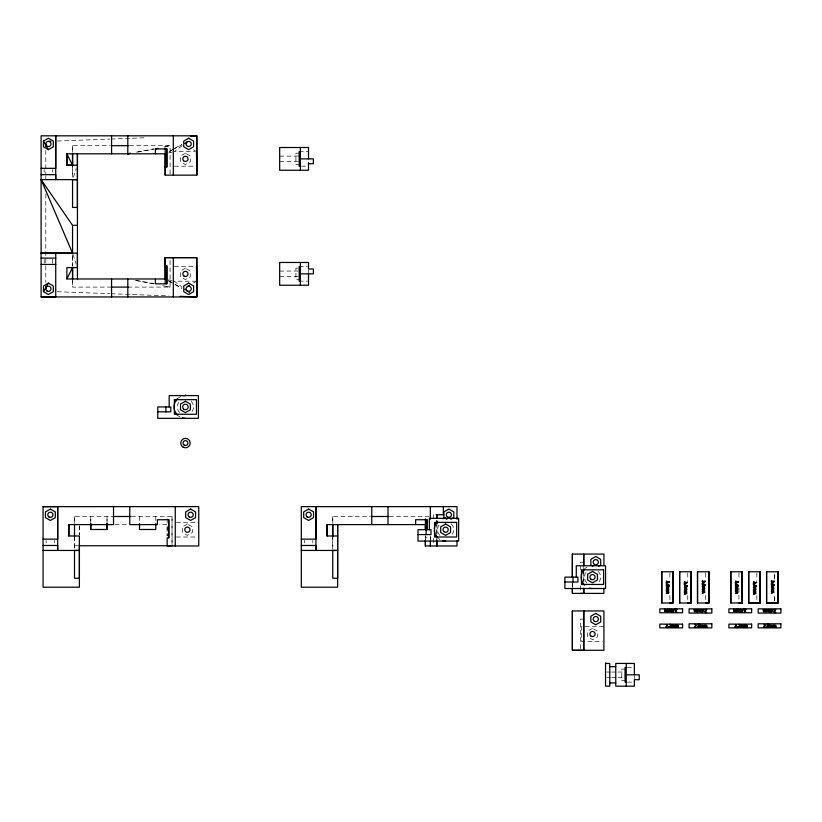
<?xml version="1.0" encoding="UTF-8"?>
<svg xmlns="http://www.w3.org/2000/svg" width="822" height="822" viewBox="0 0 822 822"><rect width="100%" height="100%" fill="white"/><g stroke="black" fill="none" stroke-linecap="round" stroke-linejoin="round"><path stroke-width="0.62" stroke-dasharray="4.11 3.08" d="M111.556 287.094L72.552 287.094L72.552 280.127M72.562 266.39L72.552 254.347L72.552 265.67M72.552 165.849L72.552 177.182L72.552 165.181M72.552 151.978L72.552 145.679L110.302 145.679M74.514 522.854L74.514 516.493L113.518 516.493M167.154 518.816L167.154 535.913L167.154 524.611L159.519 524.611M170.072 173.874L170.072 145.679L127.811 145.679M172.034 544.678L172.034 516.493L129.773 516.493M332.756 537.917L332.756 549.26L332.756 537.198M332.756 522.792L332.756 516.493L370.506 516.493M430.276 539.551L430.276 536.992M73.374 177.213L76.21 168.787M182.032 145.741L174.367 151.567L195.235 151.567M193.437 282.994L195.461 281.802M173.915 148.844L168.459 151.947L171.849 150.169M175.004 148.217L181.539 144.497M172.949 149.563L181.826 144.713M168.633 152.964L172.075 152.132M163.979 147.035L170.072 145.679L163.855 146.871M136.514 152.132L153.909 148.782M137.86 152.029L154.187 149.152M57.365 141.045L109.809 139.072M111.093 139.031L146.902 137.685M299.177 151.567L308.507 151.567M299.177 153.19L295.92 153.19L295.92 164.564L299.177 164.564M295.92 156.036L299.177 156.036M279.675 156.118L295.92 156.118M279.675 161.646L299.177 161.729M174.367 166.198L195.235 166.198M301.51 166.198L307.346 166.198M174.367 266.575L195.235 266.575M299.177 266.544L307.346 266.544M298.088 268.167L295.92 268.167L295.92 279.542L299.177 279.542M279.675 271.096L298.088 271.013M279.675 276.613L299.177 276.695M196.468 281.206L174.367 281.206L182.032 287.032M299.177 281.165L307.346 281.165M127.811 287.094L170.072 287.094L170.072 258.899M389.299 516.493L429.053 516.493M176.329 522.381L198.431 522.381M115.008 524.611L128.992 524.611M176.329 537.002L197.198 537.002M425.395 537.835L427.019 537.835M74.514 545.746L78.367 545.746M583.764 562.197L580.507 562.197L580.507 569.687M583.764 619.079L580.507 619.079L580.517 650.284M603.584 626.703L581.483 626.703L581.483 641.335L602.362 641.335M627.371 667.495L633.197 667.495M625.039 669.118L621.781 669.118L621.781 680.493L625.039 680.493M606.79 672.047L610.541 672.047M611.784 672.047L616.788 672.047M618.031 672.047L625.039 671.964M606.79 677.575L610.541 677.575M611.784 677.575L616.788 677.575M618.031 677.575L625.039 677.657M627.371 682.126L633.197 682.126M57.365 291.728L109.809 293.701M111.093 293.742L168.654 295.899M136.606 280.518L154.187 283.621M135.27 280.405L153.909 283.991M162.612 285.666L170.072 287.094L163.979 285.737M168.633 279.809L172.075 280.641M168.52 280.785L174.059 283.816M175.168 284.422L181.826 288.06M168.459 280.826L173.915 283.929M175.004 284.556L181.539 288.275M193.437 149.779L195.461 150.971M72.963 254.347L76.21 263.985M756.826 573.016L756.826 580.507M756.836 595.488L756.836 600.481M738.947 573.016L738.947 579.263M738.947 587.997L738.947 600.481M705.646 573.026L705.646 579.263M705.646 595.488L705.656 600.481M687.757 573.016L687.757 580.507M687.767 595.488L687.767 600.481M669.879 573.016L669.868 579.263M669.879 595.488L669.879 600.481M583.754 566.759L583.754 570.56M583.754 571.835L583.764 581.986M580.517 585.911L580.517 592.159M572.389 583.25L572.389 587.062M433.595 514.757L433.584 520.994M433.595 538.472L433.595 544.709M430.348 535.81L430.348 539.612M634.358 676.023L634.358 678.602M583.764 569.687L583.764 582.171M572.379 583.25L572.379 587.062M332.756 516.493L332.756 523.45M312.843 540.414L312.843 542.952M308.507 270.058L308.507 272.637M304.387 540.414L304.387 542.952M172.024 516.493L172.024 544.472M155.779 516.493L155.779 523.583M139.524 516.493L139.524 523.583M74.514 516.493L74.514 523.45M72.552 145.679L72.552 152.645M72.552 280.795L72.552 287.094M54.601 540.414L54.601 542.952M52.639 169.599L52.639 172.137M52.639 259.372L52.639 263.174M46.145 540.414L46.145 542.952M45.816 150.385L45.816 174.737M45.816 176.021L45.816 179.864M45.816 193.961L45.816 282.388M44.183 169.599L44.183 172.137M44.183 259.372L44.183 263.174M585.223 568.423A11.374 11.374 0 0 1 586.846 567.283M598.282 571.393A8.128 8.128 0 0 1 598.282 582.88M586.785 582.88A8.128 8.128 0 0 1 586.785 571.393M439.934 539.54A11.374 11.374 0 0 1 437.571 537.732M451.36 523.943A8.128 8.128 0 0 1 451.36 535.441M439.873 535.441A8.128 8.128 0 0 1 439.873 523.943M179.73 416.805A11.374 11.374 0 0 1 177.367 414.997M177.367 398.917A11.374 11.374 0 0 1 182.474 395.968M191.166 401.208A8.128 8.128 0 0 1 191.166 412.706M179.669 412.706A8.128 8.128 0 0 1 181.354 399.924M74.514 536.838L74.514 549.26L74.514 536.838M79.395 525.895L79.395 534.834L79.395 525.895M90.769 516.493L90.769 523.583L90.769 516.493M107.024 516.493L107.024 523.583L107.014 516.493M425.395 535.913L425.395 539.684L425.395 535.913M185.412 153.19L180.491 156.036L180.491 161.729L185.412 164.564L190.344 161.729L190.344 156.036L185.412 153.19M185.412 268.208L180.491 271.044L180.491 276.737L185.412 279.583L190.344 276.737L190.344 271.044L185.412 268.208M187.375 524.004L182.453 526.851L182.453 532.533L187.375 535.379L192.307 532.533L192.307 526.851L187.375 524.004M592.539 628.327L587.607 631.173L587.607 636.865L592.539 639.701L597.46 636.865L597.46 631.173L592.539 628.327M774.714 579.263L774.714 573.026L774.714 579.263M774.725 600.481L774.725 595.488L774.725 600.481M436.842 534.721L436.842 524.744L436.842 534.721M436.842 539.715L436.842 535.975L436.852 539.715"/><path stroke-width="1.23" d="M113.518 506.629L113.518 524.611L68.832 524.611L68.832 535.995L79.395 535.985L79.395 587.196L43.063 587.196L43.063 506.64L57.684 506.64L57.684 550.442L57.684 545.479L43.063 545.479M72.552 278.966L72.552 267.592L66.87 278.966L165.191 278.966L165.191 257.625L196.797 257.625L196.797 296.958L41.1 296.948L41.1 135.825L196.797 135.815L196.797 175.148L165.191 175.148L165.191 153.806L66.87 153.806L66.87 165.181L77.432 165.181M72.552 165.849L72.552 153.241M79.395 545.048L79.395 578.246L74.514 578.246L74.514 550.442L79.395 550.442L43.063 550.442M90.769 529.491L90.769 523.583L90.769 529.491L107.014 529.491L107.024 523.583L107.014 529.491M127.811 296.958L127.811 278.966M155.44 278.966L155.44 283.847L166.815 283.847L166.815 265.753L165.191 265.753L165.191 257.625L196.797 257.625L196.797 296.958L180.162 296.331M165.191 175.148L165.191 148.001M166.815 283.847L166.815 265.753M165.191 167.02L166.815 167.02L166.815 148.926L155.44 148.926L155.44 153.806M43.063 506.64L198.749 506.629L198.76 545.962L167.154 545.962L167.154 537.835L168.777 537.835L168.777 519.74L157.403 519.74L157.403 524.611L129.773 524.611L129.773 506.629M173.308 296.958L173.319 257.625M337.637 535.985L327.074 535.995L327.074 524.611L425.395 524.611L425.395 529.635L425.395 518.816M332.756 536.653L332.756 524.056M457.001 540.886L457.001 545.962L425.395 545.962L425.395 540.938M427.019 519.74L427.019 529.389L427.019 519.74L415.644 519.74L415.644 524.611M673.126 571.773L673.126 602.978L661.751 602.978L661.741 571.773L673.126 571.773L673.136 602.978L669.879 602.978M691.014 602.978L691.004 571.763L691.014 602.978L679.64 602.978L679.63 571.773L691.014 571.763L691.014 602.978L687.767 602.978M708.903 602.978L708.893 571.773L708.893 602.978L697.529 602.978L697.518 571.773L708.893 571.773L708.903 602.978L705.656 602.978M742.204 602.978L742.194 571.773L742.194 602.978L730.83 602.978L730.809 571.773L742.194 571.773L742.204 602.978L738.947 602.978M748.698 571.773L748.698 602.978L760.083 602.978L760.083 571.773L748.698 571.773L748.708 602.978L760.083 602.978L760.083 571.763L760.083 602.978M766.587 571.773L766.587 602.978L777.972 602.978L777.972 571.773L766.587 571.773L766.597 602.978L777.972 602.978L777.972 571.773L777.972 602.978M196.468 151.567L196.797 175.148L196.797 135.815L190.396 136.051M48.416 283.128L43.484 291.656L48.416 294.502L53.338 291.656L53.338 285.974L48.416 283.128L43.484 285.974L43.484 291.656M175.559 401.27L177.367 398.917A11.374 11.374 0 0 0 177.367 414.997L175.559 412.644M435.763 524.004L437.571 521.651A11.374 11.374 0 0 0 434.283 528.7M582.685 571.444L584.493 569.091M187.365 141.692A2.6 2.6 0 0 0 187.365 146.193A2.6 2.6 0 0 0 191.269 143.942A2.6 2.6 0 0 0 187.365 141.692L184.909 143.562M187.365 286.58L189.389 285.388M43.484 141.117L48.416 138.271L53.338 141.117L53.338 146.799L48.416 149.645L43.484 146.799L43.484 141.117L48.416 149.645M450.836 519.298L453.795 517.593L453.795 511.911L448.874 509.065L443.942 511.911L443.942 517.593L446.901 519.298M598.745 566.173L600.707 565.043L600.707 559.35L595.786 556.504L590.864 559.35L590.864 565.043L592.826 566.173M155.44 148.926L157.875 148.392M130.297 153.324L127.811 153.806L130.328 153.365M48.416 141.374L50.974 141.281M111.556 145.679L128.396 145.679M300.379 151.567L299.177 151.567L299.177 166.198L300.379 166.198M300.379 158.882L313.377 158.882L313.377 163.753L308.507 163.753M72.562 165.181L66.87 165.181L66.87 153.806L72.552 165.181L72.552 153.806M41.1 168.335L55.732 168.335L55.732 135.825L55.732 179.628L55.732 174.675L41.1 174.675M66.87 278.966L66.87 267.592L77.432 267.592L77.432 253.145L41.1 253.145L72.562 253.145L41.1 179.628L77.432 179.628L72.562 179.628L72.552 207.432L77.432 207.432L77.432 153.806L77.432 278.966M41.1 179.628L72.552 225.341L77.432 225.341M41.1 258.098L55.732 258.098M41.1 264.437L55.732 264.437M300.379 266.544L299.177 266.544L299.177 281.165L300.379 281.165M300.379 273.849L313.377 273.849L313.377 268.979L308.507 268.979L308.507 262.475L279.675 262.475L279.675 285.234L308.507 285.234L308.507 273.849M111.556 287.094L128.396 287.094M41.1 296.948L55.732 296.948L55.732 253.145M157.783 411.832L170.791 411.832L170.791 406.952L157.783 406.952L157.783 418.336L198.421 418.336L198.421 395.577L169.168 395.577L169.168 406.952M436.03 514.757L443.346 514.757L443.346 506.629M113.272 516.493L130.77 516.493M371.657 516.493L388.292 516.493M417.987 534.567L430.995 534.567L430.995 529.697L417.987 529.697L417.987 541.071L458.625 541.071L458.625 518.312L429.372 518.312L429.372 529.697M43.063 539.14L57.684 539.14L57.684 506.64M301.304 539.14L315.925 539.14L315.925 506.64L315.925 550.442L315.925 545.479L301.304 545.479M79.652 545.746L172.024 545.746M301.304 550.442L337.637 550.442L332.756 550.432L332.756 578.246L337.637 578.246L337.637 524.611L337.637 587.196L301.304 587.196L301.304 506.64L456.991 506.629L457.001 519.319M572.379 576.91L572.379 554.069L603.913 554.069L603.913 565.485M564.909 582.007L577.907 582.007L577.907 577.136L564.909 577.136L564.909 588.511L605.537 588.511L605.537 565.762L576.284 565.762L576.284 577.136M580.517 593.402L583.764 593.402L583.764 588.408L583.764 593.402M572.379 610.952L603.913 610.952L603.913 650.284L572.379 650.284L572.379 610.952L572.389 650.284L583.764 650.284L583.764 610.952L583.764 650.284M605.537 663.436L609.76 663.436L609.76 686.185L605.537 686.185L605.537 662.943M609.76 666.683L615.76 666.683M626.241 667.495L625.039 667.495L625.039 682.126L626.241 682.126M626.241 674.811L639.239 674.811L639.239 679.681L634.358 679.681L634.358 686.185L615.76 686.185L615.76 663.436L634.358 663.436L634.358 674.811M609.76 682.938L615.76 682.938M189.461 292.385L184.909 289.21M582.685 582.819L584.493 585.182M435.763 535.379L437.016 537.002M196.468 266.575L196.797 296.958M730.809 571.773L730.83 602.978M697.518 571.773L697.529 602.978M679.63 571.773L679.64 602.978M661.741 571.773L661.751 602.978M583.754 565.485L583.754 554.069L583.764 565.937M572.379 554.069L572.379 576.91M572.389 588.326L572.389 593.402L603.913 593.402L603.913 588.326M430.338 506.629L430.338 519.319M430.348 540.886L430.348 545.962M175.271 506.629L175.281 545.962M173.308 135.815L173.319 175.148M626.241 663.436L626.241 686.185M573.037 577.136L573.037 582.007M572.379 588.326L572.379 593.402M445.616 517.829L445.616 518.312A11.374 11.374 0 0 0 442.678 518.703M426.115 529.697L426.115 534.567M425.395 540.157L425.395 545.962M388.015 506.629L388.015 524.611M371.76 506.629L371.76 524.611M332.756 524.611L332.756 535.995M327.074 524.611L327.074 535.995M308.507 158.882L308.507 147.508L279.675 147.508L279.675 170.257L308.507 170.257L308.507 162.674M300.379 147.508L300.379 170.257M300.379 262.475L300.379 285.234M185.412 395.094L185.412 395.577A11.374 11.374 0 0 0 183.44 395.752M168.777 519.74L168.777 537.835M166.815 148.926L166.815 167.02M165.91 406.952L165.91 411.832M165.191 257.625L165.191 283.611M155.779 523.583L155.779 529.491L139.524 529.491L139.524 523.583M127.811 135.815L127.811 153.806M111.556 135.825L111.556 153.806M111.556 278.966L111.556 296.948M74.514 524.117L74.514 536.838M72.552 225.341L72.552 253.145M72.552 268.188L72.552 279.531M68.832 524.611L68.832 535.995M45.816 143.973L45.816 146.542M45.816 286.231L45.816 288.799M592.539 588.511A11.374 11.374 0 0 1 589.59 588.12M583.826 584.452A11.374 11.374 0 0 1 583.826 569.821M445.616 541.071A11.374 11.374 0 0 1 442.678 540.681M436.903 537.002A11.374 11.374 0 0 1 434.283 530.683M185.412 418.336A11.374 11.374 0 0 1 182.474 417.946M702.759 610.787C700.734 612.308 702.245 608.023 702.759 610.787M771.827 610.787C769.772 612.277 771.334 608.044 771.827 610.787M669.437 585.922C668.522 585.141 668.738 585.285 667.063 586.518C664.268 585.079 669.498 583.209 669.437 585.922M703.17 610.88C701.372 614.024 702.461 611.794 702.101 611.496C699.409 610.808 703.344 607.807 703.17 610.88M738.505 585.922C737.591 585.141 737.807 585.285 736.132 586.518C733.337 585.079 738.567 583.209 738.505 585.922M772.238 610.88C770.44 614.024 771.539 611.794 771.17 611.496C768.478 610.808 772.413 607.807 772.238 610.88M702.204 581.113C702.368 583.548 706.869 581.832 704.865 580.743C705.41 582.161 702.091 582.449 702.82 580.507L702.204 581.113M771.283 581.113C771.437 583.548 775.937 581.832 773.944 580.743C774.437 582.182 771.128 582.428 771.889 580.507L771.283 581.113M687.469 586.148C684.017 589.631 683.945 582.664 687.469 586.148M756.548 586.148C753.096 589.631 753.014 582.664 756.548 586.148M669.447 581.832L668.255 582.716L666.642 581.37L666.293 582.89L666.724 580.979C668.399 584.216 669.262 580.044 669.447 581.832M670.762 626.58L669.303 626.96C674.153 628.892 667.896 620.271 670.762 626.58M687.469 582.459L686.288 583.343L684.664 581.997L684.315 583.507L684.747 581.606C686.421 584.843 687.284 580.671 687.469 582.459M738.516 581.832L737.334 582.716L735.711 581.37L735.361 582.89L735.793 580.979C737.468 584.216 738.331 580.044 738.516 581.832M739.831 626.58L738.372 626.96C743.191 628.583 737.036 620.559 739.831 626.58M756.538 582.459L755.356 583.343L753.743 581.997L753.384 583.507L753.815 581.606C755.49 584.843 756.353 580.671 756.538 582.459M668.676 589.302L666.293 589.98L668.296 589.199L666.293 588.665L668.296 587.884L666.293 586.959L668.605 586.959L668.676 589.302M668.676 592.878L666.293 593.556L668.296 592.775L666.293 591.85L668.296 591.46L666.293 590.535L668.605 590.535L668.676 592.878M686.699 589.929L684.315 590.607L686.329 589.826L684.315 589.292L686.329 588.511L684.315 587.586L686.627 587.586L686.699 589.929M686.699 593.505L684.315 594.183L686.329 593.402L684.315 592.477L686.329 592.087L684.315 591.162L686.627 591.162L686.699 593.505M699.83 626.498L699.234 627.463L697.991 627.361L699.409 626.487L698.114 625.974L698.114 624.391L699.81 624.391L698.515 624.751L698.515 625.573L699.83 626.498M704.639 588.85L702.255 589.538L704.269 588.758L702.255 587.833L704.269 587.442L702.255 586.518L704.577 586.518L704.639 588.85M704.639 592.426L702.255 593.104L704.269 592.323L702.255 591.398L704.269 591.008L702.255 590.083L704.577 590.083L704.639 592.426M737.745 589.302L735.361 589.98L737.375 589.199L735.361 588.275L737.375 587.884L735.361 586.959L737.683 586.959L737.745 589.302M737.745 592.878L735.361 593.556L737.375 592.775L735.361 591.85L737.375 591.46L735.361 590.535L737.683 590.535L737.745 592.878M755.767 589.929L753.384 590.607L755.397 589.826L753.384 589.292L755.397 588.511L753.384 587.586L755.706 587.586L755.767 589.929M755.767 593.505L753.384 594.183L755.397 593.402L753.384 592.477L755.397 592.087L753.384 591.162L755.706 591.162L755.767 593.505M768.899 626.498L768.303 627.463L767.06 627.361L768.478 626.487L767.193 625.974L767.193 624.391L768.889 624.391L767.594 624.751L767.594 625.573L768.899 626.498M773.708 588.85L771.324 589.538L773.338 588.758L771.324 587.833L773.338 587.442L771.324 586.518L773.646 586.518L773.708 588.85M773.708 592.426L771.324 593.104L773.338 592.323L771.324 591.398L773.338 591.008L771.324 590.083L773.646 590.083L773.708 592.426M684.562 586.024C685.517 588.223 686.247 584.257 684.562 586.024M753.63 586.024C754.586 588.223 755.315 584.257 753.63 586.024M667.926 585.511C666.519 587.617 666.478 583.466 667.926 585.511M736.995 585.511C735.546 587.627 735.546 583.466 736.995 585.511M702.214 584.832C704.67 588.953 706.776 581.709 702.214 584.832M771.293 584.832C773.749 588.953 775.845 581.709 771.293 584.832M667.495 625.223L666.108 627.176L667.628 627.525L665.717 627.094C668.461 625.46 664.587 623.189 667.495 625.223M675.345 611.249L675.684 612.308L677.009 612.246L675.725 611.568L677.081 609.277L675.17 609.277L676.691 609.636L675.345 611.249M696.131 625.172L694.744 627.124L696.265 627.474L694.354 627.042C697.087 625.408 693.223 623.138 696.131 625.172M704.999 611.486L705.327 612.544L706.663 612.482L705.379 611.804L706.735 609.523L704.824 609.523L706.345 609.873L704.999 611.486M736.574 625.223L735.176 627.176L736.697 627.525L734.786 627.094C737.529 625.46 733.656 623.189 736.574 625.223M744.413 611.249L744.753 612.308L746.088 612.246L744.794 611.568L746.15 609.277L744.239 609.277L745.76 609.636L744.413 611.249M765.2 625.172L763.813 627.124L765.333 627.474L763.422 627.042C766.166 625.408 762.292 623.138 765.2 625.172M774.067 611.486L774.396 612.544L775.732 612.482L774.447 611.804L775.804 609.523L773.892 609.523L775.413 609.873L774.067 611.486M705.071 585.069C702.111 587.36 702.245 582.777 705.071 585.069M774.139 585.069C771.231 587.35 771.334 582.777 774.139 585.069M687.171 586.148C686.01 587.966 686.082 584.421 687.171 586.148M756.24 586.148C755.079 587.966 755.161 584.421 756.24 586.148M673.29 610.674L672.252 611.887L672.252 610.674L673.29 610.674M742.358 610.674L741.321 611.887L741.321 610.674L742.358 610.674M673.619 610.777C670.999 615.781 671.574 606.955 672.252 610.345L673.619 610.777M742.687 610.777C740.077 615.77 740.643 606.955 741.321 610.345L742.687 610.777M665.892 611.26L664.7 611.465L664.505 609.277L665.286 611.291L665.82 609.277L666.601 611.291L667.526 609.277L667.526 611.599L665.892 611.26M669.468 611.26L668.265 611.465L668.07 609.277L668.851 611.291L669.776 609.277L670.166 611.291L671.091 609.277L671.091 611.599L669.468 611.26M673.506 625.378L671.708 625.213L671.708 627.525L672.632 625.521L673.413 627.525L673.948 625.521L674.728 627.525L674.615 625.46L673.506 625.378M677.081 625.378L675.273 625.213L675.273 627.525L676.198 625.521L676.588 627.525L677.513 625.521L678.294 627.525L678.181 625.46L677.081 625.378M695.546 611.496L694.354 611.702L694.158 609.523L694.939 611.527L695.474 609.523L696.255 611.527L697.179 609.523L697.179 611.835L695.546 611.496M699.111 611.496L697.919 611.702L697.724 609.523L698.505 611.527L699.039 609.523L699.82 611.527L700.745 609.523L700.745 611.835L699.111 611.496M702.142 625.326L700.334 625.162L700.334 627.474L701.258 625.47L701.649 627.474L702.584 625.47L703.365 627.474L703.252 625.408L702.142 625.326M705.718 625.326L703.909 625.162L703.909 627.474L704.834 625.47L705.225 627.474L706.149 625.47L706.93 627.474L706.817 625.408L705.718 625.326M734.96 611.26L733.769 611.465L733.573 609.277L734.354 611.291L734.889 609.277L735.669 611.291L736.594 609.277L736.594 611.599L734.96 611.26M738.536 611.26L737.334 611.465L737.139 609.277L737.92 611.291L738.454 609.277L739.235 611.291L740.17 609.277L740.17 611.599L738.536 611.26M742.585 625.378L740.776 625.213L740.776 627.525L741.701 625.521L742.091 627.525L743.016 625.521L743.797 627.525L743.684 625.46L742.585 625.378M746.15 625.378L744.342 625.213L744.342 627.525L745.266 625.521L745.657 627.525L746.582 625.521L747.362 627.525L747.249 625.46L746.15 625.378M764.614 611.496L763.422 611.702L763.227 609.523L764.008 611.527L764.542 609.523L765.323 611.527L766.248 609.523L766.248 611.835L764.614 611.496M768.19 611.496L766.905 611.589L766.792 609.523L767.573 611.527L768.498 609.523L768.889 611.527L769.813 609.523L769.813 611.835L768.19 611.496M771.211 625.326L769.413 625.162L769.413 627.474L770.337 625.47L770.728 627.474L771.653 625.47L772.433 627.474L772.32 625.408L771.211 625.326M774.786 625.326L772.978 625.162L772.978 627.474L773.903 625.47L774.293 627.474L775.218 625.47L775.999 627.474L775.886 625.408L774.786 625.326M188.67 138.25L183.738 141.096L183.738 146.789L188.67 149.625L193.591 146.789L193.591 141.096L188.67 138.25M188.67 283.148L183.738 285.984L183.738 291.676L188.67 294.523L193.591 291.676L193.591 285.984L188.67 283.148M185.412 401.27L180.491 404.116L180.491 409.798L185.412 412.644L190.344 409.798L190.344 404.116L185.412 401.27M50.378 509.075L45.446 511.921L45.446 517.613L50.378 520.46L55.3 517.613L55.3 511.921L50.378 509.075M190.632 509.065L185.7 511.911L185.7 517.593L190.632 520.439L195.554 517.593L195.554 511.911L190.632 509.065M308.62 509.075L303.688 511.921L303.688 517.613L308.62 520.46L313.542 517.613L313.542 511.921L308.62 509.075M445.616 524.004L440.695 526.851L440.695 532.533L445.616 535.379L450.548 532.533L450.548 526.851L445.616 524.004M592.539 571.444L587.607 574.29L587.607 579.983L592.539 582.819L597.46 579.983L597.46 574.29L592.539 571.444M595.786 613.387L590.864 616.233L590.864 621.925L595.786 624.761L600.707 621.925L600.707 616.233L595.786 613.387M196.468 399.646L174.367 399.646L174.367 414.267L196.468 414.267L196.468 399.646M456.672 522.381L434.571 522.381L434.571 537.002L456.672 537.002L456.672 522.381M603.584 569.821L581.483 569.821L581.483 584.452L603.584 584.452L603.584 569.821M702.851 583.014L702.255 583.517L702.851 583.014M771.92 583.014L771.324 583.517L771.92 583.014M666.878 583.466L666.293 583.959L666.878 583.466M735.947 583.466L735.361 583.959L735.947 583.466M684.901 584.093L684.315 584.586L684.901 584.093M753.98 584.093L753.384 584.586L753.98 584.093M682.579 608.855L659.819 608.855L659.819 612.76L682.579 612.76L682.579 608.855M711.831 608.855L689.072 608.855L689.072 613.078L711.831 613.078L711.831 608.855M751.647 608.855L728.898 608.855L728.898 612.76L751.647 612.76L751.647 608.855M780.9 608.855L758.151 608.855L758.151 613.078L780.9 613.078L780.9 608.855M674.595 609.277L674.091 609.873L674.595 609.277M743.663 609.277L743.16 609.873L743.663 609.277M704.238 609.523L703.745 610.109L704.238 609.523M773.317 609.523L772.814 610.109L773.317 609.523M711.831 623.806L689.072 623.806L689.072 627.874L711.831 627.874L711.831 623.806M780.9 623.806L758.151 623.806L758.151 627.874L780.9 627.874L780.9 623.806M682.579 624.134L659.819 624.134L659.819 627.874L682.579 627.874L682.579 624.134M751.647 624.134L728.898 624.134L728.898 627.874L751.647 627.874L751.647 624.134M668.707 626.939L668.204 627.525L668.707 626.939M697.333 626.888L696.84 627.474L697.333 626.888M737.776 626.939L737.283 627.525L737.776 626.939M766.412 626.888L765.909 627.474L766.412 626.888M436.842 518.497L436.842 514.757L436.842 518.497M436.842 523.491L436.842 520.994L436.842 523.491M436.852 545.962L436.852 540.968L436.852 545.962M47.111 146.234A2.6 2.6 0 0 0 51.015 143.973A2.6 2.6 0 0 0 47.111 141.723A2.6 2.6 0 0 0 47.111 146.234M183.573 160.722A2.6 2.6 0 0 0 187.93 159.55A2.6 2.6 0 0 0 184.745 156.365A2.6 2.6 0 0 0 183.573 160.722M184.118 276.141A2.6 2.6 0 0 0 188.012 273.89A2.6 2.6 0 0 0 184.118 271.64A2.6 2.6 0 0 0 184.118 276.141M47.111 291.05A2.6 2.6 0 0 0 51.015 288.799A2.6 2.6 0 0 0 47.111 286.539A2.6 2.6 0 0 0 47.111 291.05M186.83 290.669A2.6 2.6 0 0 0 191.177 289.508A2.6 2.6 0 0 0 187.991 286.323A2.6 2.6 0 0 0 186.83 290.669M594.481 621.329A2.6 2.6 0 0 0 598.385 619.079A2.6 2.6 0 0 0 594.481 616.829A2.6 2.6 0 0 0 594.481 621.329M590.699 635.858A2.6 2.6 0 0 0 595.046 634.687A2.6 2.6 0 0 0 591.861 631.502A2.6 2.6 0 0 0 590.699 635.858M590.699 578.976A2.6 2.6 0 0 0 595.046 577.804A2.6 2.6 0 0 0 591.861 574.619A2.6 2.6 0 0 0 590.699 578.976M443.777 531.526A2.6 2.6 0 0 0 448.134 530.365A2.6 2.6 0 0 0 444.949 527.179A2.6 2.6 0 0 0 443.777 531.526M183.46 408.914A2.764 2.764 0 0 0 188.084 407.671A2.764 2.764 0 0 0 184.703 404.29A2.764 2.764 0 0 0 183.46 408.914M594.481 564.447A2.6 2.6 0 0 0 598.385 562.197A2.6 2.6 0 0 0 594.481 559.946A2.6 2.6 0 0 0 594.481 564.447M307.315 517.038A2.6 2.6 0 0 0 311.219 514.788A2.6 2.6 0 0 0 307.315 512.538A2.6 2.6 0 0 0 307.315 517.038M447.569 517.007A2.6 2.6 0 0 0 451.473 514.757A2.6 2.6 0 0 0 447.569 512.496A2.6 2.6 0 0 0 447.569 517.007M185.536 531.526A2.6 2.6 0 0 0 189.892 530.365A2.6 2.6 0 0 0 186.707 527.179A2.6 2.6 0 0 0 185.536 531.526M49.073 517.038A2.6 2.6 0 0 0 52.978 514.788A2.6 2.6 0 0 0 49.073 512.538A2.6 2.6 0 0 0 49.073 517.038M189.327 517.007A2.6 2.6 0 0 0 193.232 514.757A2.6 2.6 0 0 0 189.327 512.496A2.6 2.6 0 0 0 189.327 517.007M184.262 445.175A2.435 2.435 0 0 0 187.919 443.068A2.435 2.435 0 0 0 184.262 440.952A2.435 2.435 0 0 0 184.262 445.175M183.029 447.086A4.716 4.716 0 0 0 190.19 443.181A4.716 4.716 0 0 0 183.224 438.927A4.716 4.716 0 0 0 183.029 447.086"/></g></svg>
